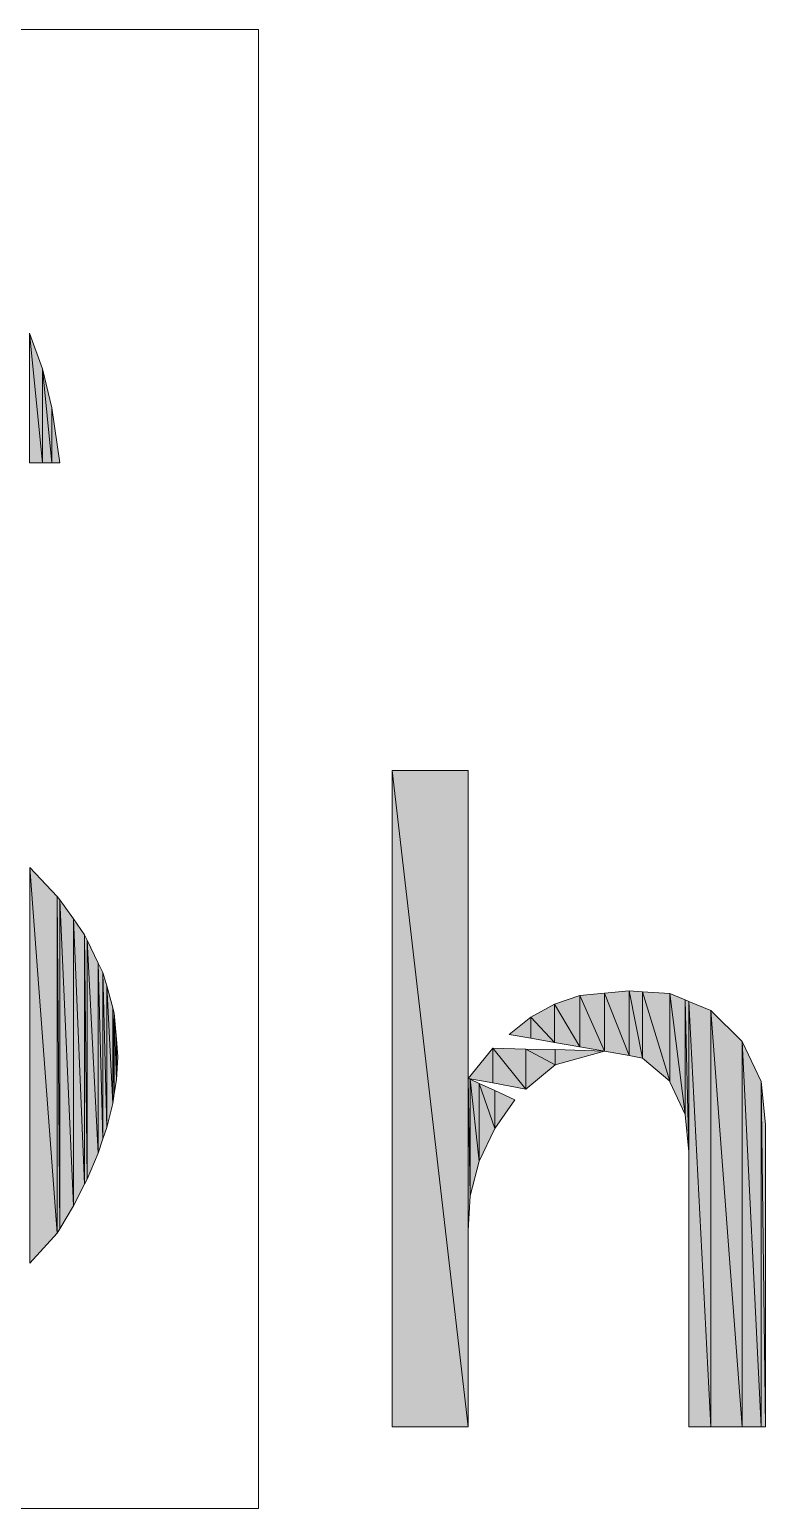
# Model space of a CAD drawing. Header units: millimetres. Extents: x 0 to 207, y 0 to 293.
# Drawn here: x 53.3 to 59, y 265.42 to 276.87 of the extents above; entities that cross this region are included whole.
import ezdxf

# ---------------------------------------------------------------- set-up
doc = ezdxf.new("R2010")
doc.units = ezdxf.units.MM

msp = doc.modelspace()

# ---------------------------------------------------------------- hatches: boundary and pattern name
h = msp.add_hatch(color=0)
h.dxf.hatch_style = 2
h.paths.add_polyline_path([(53.297667, 273.512139), (53.399972, 273.512139), (53.297667, 274.517556)])
h = msp.add_hatch(color=0)
h.dxf.hatch_style = 2
h.paths.add_polyline_path([(53.399972, 273.512139), (53.399972, 274.238861), (53.297667, 274.517556)])
h = msp.add_hatch(color=0)
h.dxf.hatch_style = 2
h.paths.add_polyline_path([(53.399972, 273.512139), (53.470528, 273.512139), (53.399972, 274.238861)])
h = msp.add_hatch(color=0)
h.dxf.hatch_style = 2
h.paths.add_polyline_path([(53.470528, 273.512139), (53.470528, 273.939), (53.399972, 274.238861)])
h = msp.add_hatch(color=0)
h.dxf.hatch_style = 2
h.paths.add_polyline_path([(53.470528, 273.512139), (53.534028, 273.512139), (53.470528, 273.939)])
h = msp.add_hatch(color=0)
h.dxf.hatch_style = 2
h.paths.add_polyline_path([(56.105778, 266.047361), (56.694917, 266.047361), (56.105778, 271.130889)])
h = msp.add_hatch(color=0)
h.dxf.hatch_style = 2
h.paths.add_polyline_path([(56.694917, 266.047361), (56.694917, 271.130889), (56.105778, 271.130889)])
h = msp.add_hatch(color=0)
h.dxf.hatch_style = 2
h.paths.add_polyline_path([(53.301194, 267.313833), (53.301194, 270.379472)])
h = msp.add_hatch(color=0)
h.dxf.hatch_style = 2
h.paths.add_polyline_path([(53.301194, 267.313833), (53.512861, 267.546667), (53.301194, 270.379472)])
h = msp.add_hatch(color=0)
h.dxf.hatch_style = 2
h.paths.add_polyline_path([(53.512861, 267.546667), (53.512861, 270.153694), (53.301194, 270.379472)])
h = msp.add_hatch(color=0)
h.dxf.hatch_style = 2
h.paths.add_polyline_path([(53.512861, 267.546667), (53.534028, 267.581944), (53.512861, 270.153694)])
h = msp.add_hatch(color=0)
h.dxf.hatch_style = 2
h.paths.add_polyline_path([(53.534028, 267.581944), (53.534028, 270.129), (53.512861, 270.153694)])
h = msp.add_hatch(color=0)
h.dxf.hatch_style = 2
h.paths.add_polyline_path([(53.534028, 267.581944), (53.639861, 267.758333), (53.534028, 270.129)])
h = msp.add_hatch(color=0)
h.dxf.hatch_style = 2
h.paths.add_polyline_path([(53.639861, 267.758333), (53.639861, 269.980833), (53.534028, 270.129)])
h = msp.add_hatch(color=0)
h.dxf.hatch_style = 2
h.paths.add_polyline_path([(53.639861, 267.758333), (53.724528, 267.927667), (53.639861, 269.980833)])
h = msp.add_hatch(color=0)
h.dxf.hatch_style = 2
h.paths.add_polyline_path([(53.724528, 267.927667), (53.724528, 269.857361), (53.639861, 269.980833)])
h = msp.add_hatch(color=0)
h.dxf.hatch_style = 2
h.paths.add_polyline_path([(53.724528, 267.927667), (53.745694, 267.966472), (53.724528, 269.857361)])
h = msp.add_hatch(color=0)
h.dxf.hatch_style = 2
h.paths.add_polyline_path([(53.745694, 267.966472), (53.745694, 269.815028), (53.724528, 269.857361)])
h = msp.add_hatch(color=0)
h.dxf.hatch_style = 2
h.paths.add_polyline_path([(53.745694, 267.966472), (53.830361, 268.167556), (53.745694, 269.815028)])
h = msp.add_hatch(color=0)
h.dxf.hatch_style = 2
h.paths.add_polyline_path([(53.830361, 268.167556), (53.830361, 269.638639), (53.745694, 269.815028)])
h = msp.add_hatch(color=0)
h.dxf.hatch_style = 2
h.paths.add_polyline_path([(53.830361, 268.167556), (53.865639, 268.276917), (53.830361, 269.638639)])
h = msp.add_hatch(color=0)
h.dxf.hatch_style = 2
h.paths.add_polyline_path([(53.865639, 268.276917), (53.865639, 269.564556), (53.830361, 269.638639)])
h = msp.add_hatch(color=0)
h.dxf.hatch_style = 2
h.paths.add_polyline_path([(53.865639, 268.276917), (53.897389, 268.365111), (53.865639, 269.564556)])
h = msp.add_hatch(color=0)
h.dxf.hatch_style = 2
h.paths.add_polyline_path([(53.897389, 268.365111), (53.897389, 269.46225), (53.865639, 269.564556)])
h = msp.add_hatch(color=0)
h.dxf.hatch_style = 2
h.paths.add_polyline_path([(53.897389, 268.365111), (53.94325, 268.552083), (53.897389, 269.46225)])
h = msp.add_hatch(color=0)
h.dxf.hatch_style = 2
h.paths.add_polyline_path([(53.94325, 268.552083), (53.94325, 269.292917), (53.897389, 269.46225)])
h = msp.add_hatch(color=0)
h.dxf.hatch_style = 2
h.paths.add_polyline_path([(57.559222, 268.989528), (57.559222, 269.388167), (57.361667, 269.321139)])
h = msp.add_hatch(color=0)
h.dxf.hatch_style = 2
h.paths.add_polyline_path([(57.749722, 268.957778), (57.749722, 269.405806), (57.559222, 269.388167)])
h = msp.add_hatch(color=0)
h.dxf.hatch_style = 2
h.paths.add_polyline_path([(57.559222, 268.989528), (57.749722, 268.957778), (57.559222, 269.388167)])
h = msp.add_hatch(color=0)
h.dxf.hatch_style = 2
h.paths.add_polyline_path([(57.940222, 268.9225), (57.940222, 269.423444), (57.749722, 269.405806)])
h = msp.add_hatch(color=0)
h.dxf.hatch_style = 2
h.paths.add_polyline_path([(57.749722, 268.957778), (57.940222, 268.9225), (57.749722, 269.405806)])
h = msp.add_hatch(color=0)
h.dxf.hatch_style = 2
h.paths.add_polyline_path([(57.940222, 268.9225), (58.042528, 268.901333), (57.940222, 269.423444)])
h = msp.add_hatch(color=0)
h.dxf.hatch_style = 2
h.paths.add_polyline_path([(58.042528, 268.901333), (58.042528, 269.416389), (57.940222, 269.423444)])
h = msp.add_hatch(color=0)
h.dxf.hatch_style = 2
h.paths.add_polyline_path([(58.042528, 268.901333), (58.254194, 268.724944), (58.042528, 269.416389)])
h = msp.add_hatch(color=0)
h.dxf.hatch_style = 2
h.paths.add_polyline_path([(58.254194, 268.724944), (58.254194, 269.402278), (58.042528, 269.416389)])
h = msp.add_hatch(color=0)
h.dxf.hatch_style = 2
h.paths.add_polyline_path([(58.254194, 268.724944), (58.254194, 269.402278)])
h = msp.add_hatch(color=0)
h.dxf.hatch_style = 2
h.paths.add_polyline_path([(58.254194, 268.717889), (58.254194, 269.402278)])
h = msp.add_hatch(color=0)
h.dxf.hatch_style = 2
h.paths.add_polyline_path([(58.254194, 268.717889), (58.374139, 268.467417), (58.254194, 269.402278)])
h = msp.add_hatch(color=0)
h.dxf.hatch_style = 2
h.paths.add_polyline_path([(58.374139, 268.467417), (58.374139, 269.352889), (58.254194, 269.402278)])
h = msp.add_hatch(color=0)
h.dxf.hatch_style = 2
h.paths.add_polyline_path([(58.374139, 268.467417), (58.402361, 268.178139), (58.374139, 269.352889)])
h = msp.add_hatch(color=0)
h.dxf.hatch_style = 2
h.paths.add_polyline_path([(58.402361, 268.178139), (58.402361, 269.342306), (58.374139, 269.352889)])
h = msp.add_hatch(color=0)
h.dxf.hatch_style = 2
h.paths.add_polyline_path([(58.402361, 266.047361), (58.571694, 266.047361), (58.402361, 269.342306)])
h = msp.add_hatch(color=0)
h.dxf.hatch_style = 2
h.paths.add_polyline_path([(58.571694, 266.047361), (58.571694, 269.27175), (58.402361, 269.342306)])
h = msp.add_hatch(color=0)
h.dxf.hatch_style = 2
h.paths.add_polyline_path([(53.94325, 268.552083), (53.953833, 268.629694), (53.94325, 269.292917)])
h = msp.add_hatch(color=0)
h.dxf.hatch_style = 2
h.paths.add_polyline_path([(53.953833, 268.629694), (53.953833, 269.250583), (53.94325, 269.292917)])
h = msp.add_hatch(color=0)
h.dxf.hatch_style = 2
h.paths.add_polyline_path([(53.953833, 268.629694), (53.971472, 268.735528), (53.953833, 269.250583)])
h = msp.add_hatch(color=0)
h.dxf.hatch_style = 2
h.paths.add_polyline_path([(53.971472, 268.735528), (53.971472, 269.0495), (53.953833, 269.250583)])
h = msp.add_hatch(color=0)
h.dxf.hatch_style = 2
h.paths.add_polyline_path([(57.178222, 269.056556), (57.178222, 269.218833), (57.012417, 269.084778)])
h = msp.add_hatch(color=0)
h.dxf.hatch_style = 2
h.paths.add_polyline_path([(57.361667, 269.024806), (57.361667, 269.321139), (57.178222, 269.218833)])
h = msp.add_hatch(color=0)
h.dxf.hatch_style = 2
h.paths.add_polyline_path([(57.178222, 269.056556), (57.361667, 269.024806), (57.178222, 269.218833)])
h = msp.add_hatch(color=0)
h.dxf.hatch_style = 2
h.paths.add_polyline_path([(57.361667, 269.024806), (57.559222, 268.989528), (57.361667, 269.321139)])
h = msp.add_hatch(color=0)
h.dxf.hatch_style = 2
h.paths.add_polyline_path([(58.571694, 266.047361), (58.815111, 266.047361), (58.571694, 269.27175)])
h = msp.add_hatch(color=0)
h.dxf.hatch_style = 2
h.paths.add_polyline_path([(58.815111, 266.047361), (58.815111, 269.031861), (58.571694, 269.27175)])
h = msp.add_hatch(color=0)
h.dxf.hatch_style = 2
h.paths.add_polyline_path([(53.971472, 268.735528), (53.982056, 268.911917), (53.971472, 269.0495)])
h = msp.add_hatch(color=0)
h.dxf.hatch_style = 2
h.paths.add_polyline_path([(58.815111, 266.047361), (58.963278, 266.047361), (58.815111, 269.031861)])
h = msp.add_hatch(color=0)
h.dxf.hatch_style = 2
h.paths.add_polyline_path([(58.963278, 266.047361), (58.963278, 268.721417), (58.815111, 269.031861)])
h = msp.add_hatch(color=0)
h.dxf.hatch_style = 2
h.paths.add_polyline_path([(56.885417, 268.710833), (56.885417, 268.978944), (56.694917, 268.746111)])
h = msp.add_hatch(color=0)
h.dxf.hatch_style = 2
h.paths.add_polyline_path([(56.885417, 268.710833), (57.139417, 268.661444), (56.885417, 268.978944)])
h = msp.add_hatch(color=0)
h.dxf.hatch_style = 2
h.paths.add_polyline_path([(57.139417, 268.661444), (57.139417, 268.971889), (56.885417, 268.978944)])
h = msp.add_hatch(color=0)
h.dxf.hatch_style = 2
h.paths.add_polyline_path([(57.139417, 268.661444), (57.368722, 268.851944), (57.139417, 268.971889)])
h = msp.add_hatch(color=0)
h.dxf.hatch_style = 2
h.paths.add_polyline_path([(57.368722, 268.851944), (57.368722, 268.968361), (57.139417, 268.971889)])
h = msp.add_hatch(color=0)
h.dxf.hatch_style = 2
h.paths.add_polyline_path([(57.368722, 268.851944), (57.749722, 268.957778), (57.368722, 268.968361)])
h = msp.add_hatch(color=0)
h.dxf.hatch_style = 2
h.paths.add_polyline_path([(56.694917, 267.567833), (56.709028, 267.835944), (56.694917, 268.746111)])
h = msp.add_hatch(color=0)
h.dxf.hatch_style = 2
h.paths.add_polyline_path([(56.709028, 267.835944), (56.709028, 268.739056), (56.694917, 268.746111)])
h = msp.add_hatch(color=0)
h.dxf.hatch_style = 2
h.paths.add_polyline_path([(56.709028, 267.835944), (56.779583, 268.104056), (56.709028, 268.739056)])
h = msp.add_hatch(color=0)
h.dxf.hatch_style = 2
h.paths.add_polyline_path([(56.779583, 268.104056), (56.779583, 268.707306), (56.709028, 268.739056)])
h = msp.add_hatch(color=0)
h.dxf.hatch_style = 2
h.paths.add_polyline_path([(56.779583, 268.104056), (56.899528, 268.358056), (56.779583, 268.707306)])
h = msp.add_hatch(color=0)
h.dxf.hatch_style = 2
h.paths.add_polyline_path([(56.899528, 268.358056), (56.899528, 268.650861), (56.779583, 268.707306)])
h = msp.add_hatch(color=0)
h.dxf.hatch_style = 2
h.paths.add_polyline_path([(56.899528, 268.358056), (57.05475, 268.580306), (56.899528, 268.650861)])
h = msp.add_hatch(color=0)
h.dxf.hatch_style = 2
h.paths.add_polyline_path([(58.963278, 266.047361), (58.995028, 266.047361), (58.963278, 268.721417)])
h = msp.add_hatch(color=0)
h.dxf.hatch_style = 2
h.paths.add_polyline_path([(58.995028, 266.047361), (58.995028, 268.389806), (58.963278, 268.721417)])

# ---------------------------------------------------------------- linework, layer by layer
at = {"color": 0, "lineweight": 0}
for points in [[(43.620972, 265.415889), (43.620972, 276.867056), (55.072139, 276.867056), (55.072139, 265.415889)], [(53.297667, 273.512139), (53.399972, 273.512139), (53.297667, 274.517556)], [(53.399972, 273.512139), (53.399972, 274.238861), (53.297667, 274.517556)], [(53.399972, 273.512139), (53.470528, 273.512139), (53.399972, 274.238861)], [(53.470528, 273.512139), (53.470528, 273.939), (53.399972, 274.238861)], [(53.470528, 273.512139), (53.534028, 273.512139), (53.470528, 273.939)], [(56.105778, 266.047361), (56.694917, 266.047361), (56.105778, 271.130889)], [(56.694917, 266.047361), (56.694917, 271.130889), (56.105778, 271.130889)], [(53.301194, 267.313833), (53.301194, 270.379472)], [(53.301194, 267.313833), (53.512861, 267.546667), (53.301194, 270.379472)], [(53.512861, 267.546667), (53.512861, 270.153694), (53.301194, 270.379472)], [(53.512861, 267.546667), (53.534028, 267.581944), (53.512861, 270.153694)], [(53.534028, 267.581944), (53.534028, 270.129), (53.512861, 270.153694)], [(53.534028, 267.581944), (53.639861, 267.758333), (53.534028, 270.129)], [(53.639861, 267.758333), (53.639861, 269.980833), (53.534028, 270.129)], [(53.639861, 267.758333), (53.724528, 267.927667), (53.639861, 269.980833)], [(53.724528, 267.927667), (53.724528, 269.857361), (53.639861, 269.980833)], [(53.724528, 267.927667), (53.745694, 267.966472), (53.724528, 269.857361)], [(53.745694, 267.966472), (53.745694, 269.815028), (53.724528, 269.857361)], [(53.745694, 267.966472), (53.830361, 268.167556), (53.745694, 269.815028)], [(53.830361, 268.167556), (53.830361, 269.638639), (53.745694, 269.815028)], [(53.830361, 268.167556), (53.865639, 268.276917), (53.830361, 269.638639)], [(53.865639, 268.276917), (53.865639, 269.564556), (53.830361, 269.638639)], [(53.865639, 268.276917), (53.897389, 268.365111), (53.865639, 269.564556)], [(53.897389, 268.365111), (53.897389, 269.46225), (53.865639, 269.564556)], [(53.897389, 268.365111), (53.94325, 268.552083), (53.897389, 269.46225)], [(53.94325, 268.552083), (53.94325, 269.292917), (53.897389, 269.46225)], [(57.559222, 268.989528), (57.559222, 269.388167), (57.361667, 269.321139)], [(57.749722, 268.957778), (57.749722, 269.405806), (57.559222, 269.388167)], [(57.559222, 268.989528), (57.749722, 268.957778), (57.559222, 269.388167)], [(57.940222, 268.9225), (57.940222, 269.423444), (57.749722, 269.405806)], [(57.749722, 268.957778), (57.940222, 268.9225), (57.749722, 269.405806)], [(57.940222, 268.9225), (58.042528, 268.901333), (57.940222, 269.423444)], [(58.042528, 268.901333), (58.042528, 269.416389), (57.940222, 269.423444)], [(58.042528, 268.901333), (58.254194, 268.724944), (58.042528, 269.416389)], [(58.254194, 268.724944), (58.254194, 269.402278), (58.042528, 269.416389)], [(58.254194, 268.724944), (58.254194, 269.402278)], [(58.254194, 268.717889), (58.254194, 269.402278)], [(58.254194, 268.717889), (58.374139, 268.467417), (58.254194, 269.402278)], [(58.374139, 268.467417), (58.374139, 269.352889), (58.254194, 269.402278)], [(58.374139, 268.467417), (58.402361, 268.178139), (58.374139, 269.352889)], [(58.402361, 268.178139), (58.402361, 269.342306), (58.374139, 269.352889)], [(58.402361, 266.047361), (58.571694, 266.047361), (58.402361, 269.342306)], [(58.571694, 266.047361), (58.571694, 269.27175), (58.402361, 269.342306)], [(53.94325, 268.552083), (53.953833, 268.629694), (53.94325, 269.292917)], [(53.953833, 268.629694), (53.953833, 269.250583), (53.94325, 269.292917)], [(53.953833, 268.629694), (53.971472, 268.735528), (53.953833, 269.250583)], [(53.971472, 268.735528), (53.971472, 269.0495), (53.953833, 269.250583)], [(57.178222, 269.056556), (57.178222, 269.218833), (57.012417, 269.084778)], [(57.361667, 269.024806), (57.361667, 269.321139), (57.178222, 269.218833)], [(57.178222, 269.056556), (57.361667, 269.024806), (57.178222, 269.218833)], [(57.361667, 269.024806), (57.559222, 268.989528), (57.361667, 269.321139)], [(58.571694, 266.047361), (58.815111, 266.047361), (58.571694, 269.27175)], [(58.815111, 266.047361), (58.815111, 269.031861), (58.571694, 269.27175)], [(53.971472, 268.735528), (53.982056, 268.911917), (53.971472, 269.0495)], [(58.815111, 266.047361), (58.963278, 266.047361), (58.815111, 269.031861)], [(58.963278, 266.047361), (58.963278, 268.721417), (58.815111, 269.031861)], [(56.885417, 268.710833), (56.885417, 268.978944), (56.694917, 268.746111)], [(56.885417, 268.710833), (57.139417, 268.661444), (56.885417, 268.978944)], [(57.139417, 268.661444), (57.139417, 268.971889), (56.885417, 268.978944)], [(57.139417, 268.661444), (57.368722, 268.851944), (57.139417, 268.971889)], [(57.368722, 268.851944), (57.368722, 268.968361), (57.139417, 268.971889)], [(57.368722, 268.851944), (57.749722, 268.957778), (57.368722, 268.968361)], [(56.694917, 267.567833), (56.709028, 267.835944), (56.694917, 268.746111)], [(56.709028, 267.835944), (56.709028, 268.739056), (56.694917, 268.746111)], [(56.709028, 267.835944), (56.779583, 268.104056), (56.709028, 268.739056)], [(56.779583, 268.104056), (56.779583, 268.707306), (56.709028, 268.739056)], [(56.779583, 268.104056), (56.899528, 268.358056), (56.779583, 268.707306)], [(56.899528, 268.358056), (56.899528, 268.650861), (56.779583, 268.707306)], [(56.899528, 268.358056), (57.05475, 268.580306), (56.899528, 268.650861)], [(58.963278, 266.047361), (58.995028, 266.047361), (58.963278, 268.721417)], [(58.995028, 266.047361), (58.995028, 268.389806), (58.963278, 268.721417)]]:
    msp.add_lwpolyline(points, close=True, dxfattribs=at)

doc.saveas('drawing.dxf')
